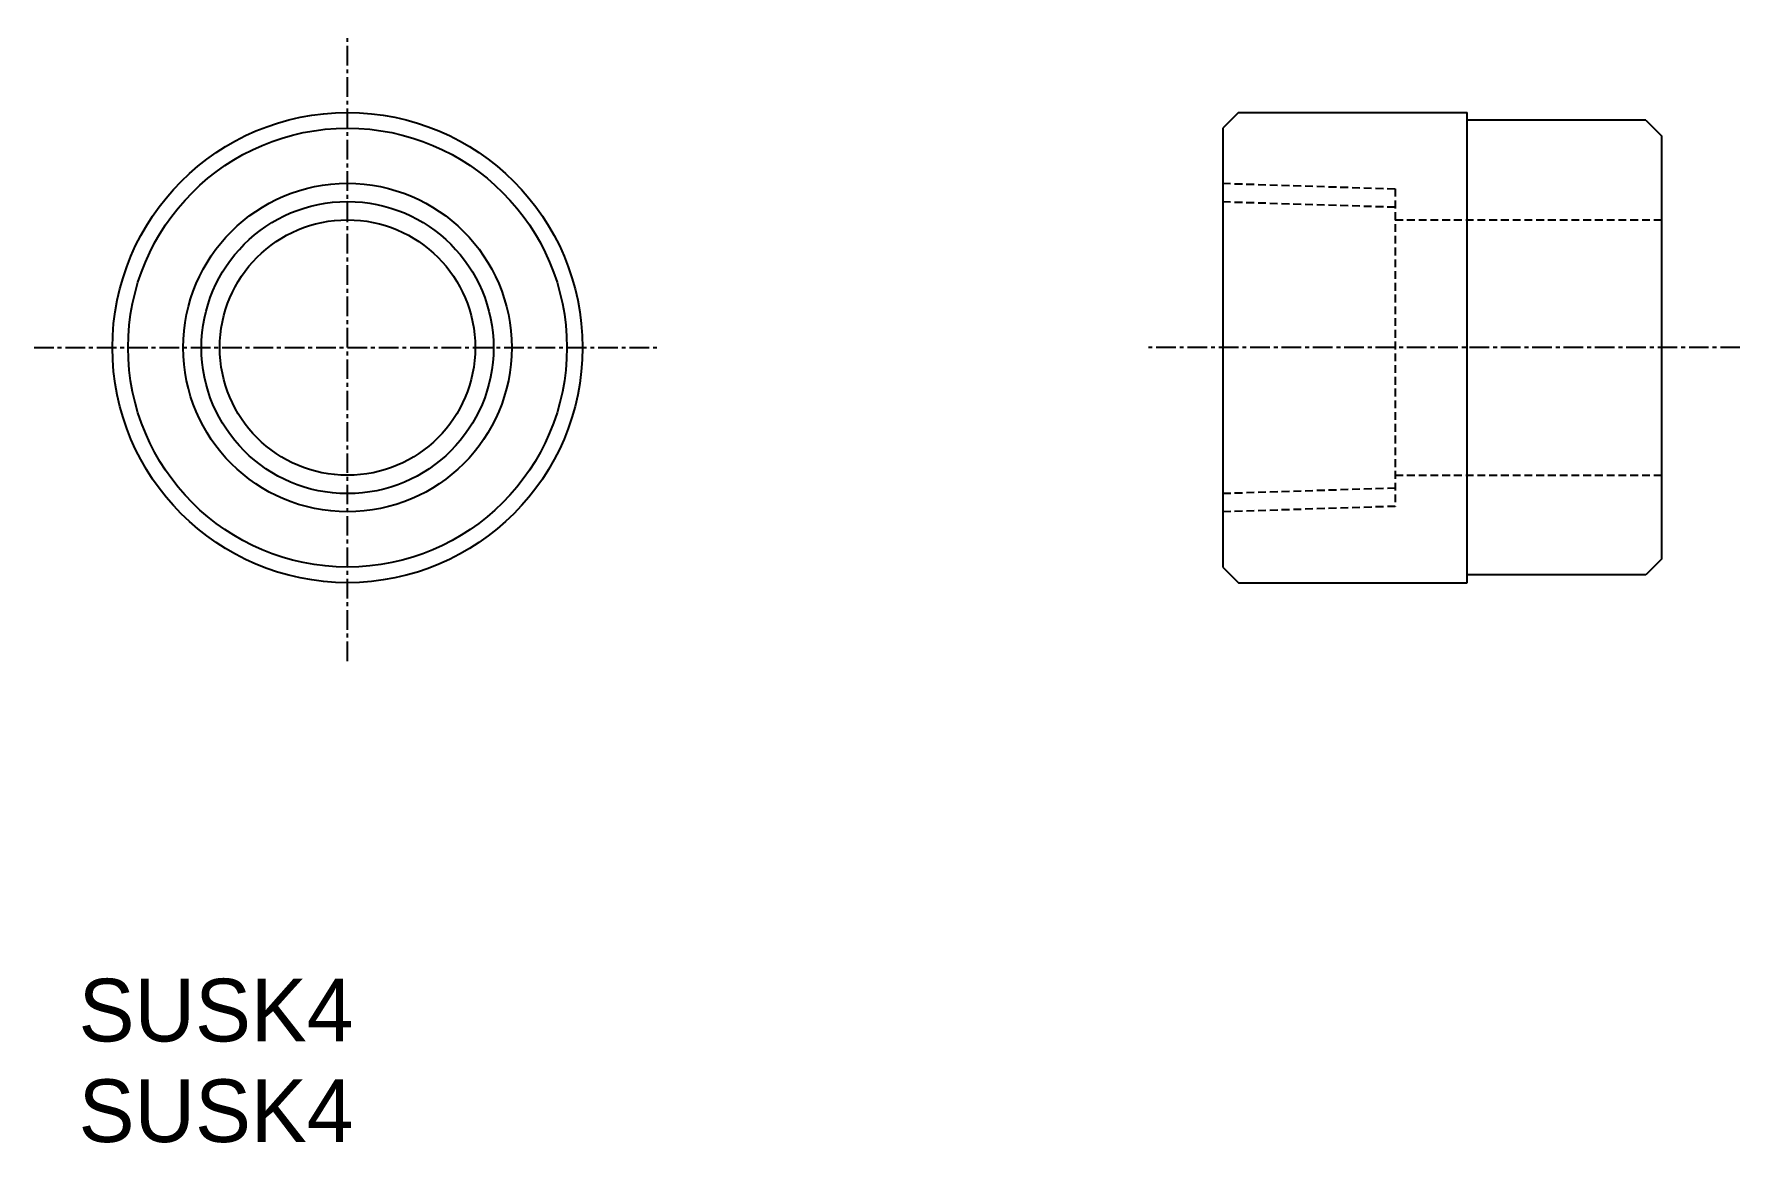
# Model space of a CAD drawing. Extents: x 432 to 541, y 1365 to 1436.
import ezdxf

# ---------------------------------------------------------------- set-up
doc = ezdxf.new("R2010")
doc.units = 0
doc.linetypes.add('CENTER', pattern=[2, 1.25, -0.25, 0.25, -0.25])
doc.linetypes.add('DASHED', pattern=[0.75, 0.5, -0.25])
doc.layers.get('0').update_dxf_attribs({"linetype": 'CONTINUOUS'})
doc.layers.add('CENTER', color=1, linetype='CENTER')

msp = doc.modelspace()

# ---------------------------------------------------------------- linework, layer by layer
at = {"color": 7, "linetype": 'CONTINUOUS'}
for p, q in [((509.35, 1430.98), (508.35, 1429.98)), ((509.35, 1430.98), (523.95, 1430.98)), ((523.95, 1400.98), (523.95, 1430.98)), ((535.35, 1430.48), (523.95, 1430.48)), ((535.35, 1430.48), (536.35, 1429.48)), ((508.35, 1429.98), (508.35, 1401.98)), ((536.35, 1429.48), (536.35, 1402.48)), ((536.35, 1402.48), (535.35, 1401.48)), ((508.35, 1401.98), (509.35, 1400.98)), ((509.35, 1400.98), (523.95, 1400.98)), ((535.35, 1401.48), (523.95, 1401.48))]:
    msp.add_line(p, q, dxfattribs=at)
at = {"color": 3, "linetype": 'DASHED'}
for p, q in [((508.35, 1426.46), (519.35, 1426.11)), ((519.35, 1426.11), (519.35, 1405.85)), ((508.35, 1425.29), (519.35, 1424.95)), ((519.35, 1424.13), (536.35, 1424.13)), ((519.35, 1407.83), (536.35, 1407.83)), ((519.35, 1407.01), (508.35, 1406.66)), ((519.35, 1405.85), (508.35, 1405.5))]:
    msp.add_line(p, q, dxfattribs=at)
at = {"color": 7, "linetype": 'CONTINUOUS'}
for radius in [15, 14, 9.32, 8.15]:
    msp.add_circle((452.49, 1415.98), radius, dxfattribs=at)
at = {"color": 3, "linetype": 'CONTINUOUS'}
msp.add_circle((452.49, 1415.98), 10.48, dxfattribs=at)
at = {"layer": 'CENTER', "color": 1, "linetype": 'CENTER'}
for p, q in [((452.49, 1395.98), (452.49, 1435.98)), ((432.49, 1415.98), (472.49, 1415.98)), ((541.35, 1415.98), (503.35, 1415.98))]:
    msp.add_line(p, q, dxfattribs=at)

# ---------------------------------------------------------------- texts
at = {"color": 7, "linetype": 'CONTINUOUS'}
for p in [(435.33, 1371.71), (435.33, 1365.29)]:
    msp.add_text('SUSK4', height=4, dxfattribs=at).set_placement(p)

doc.saveas('drawing.dxf')
